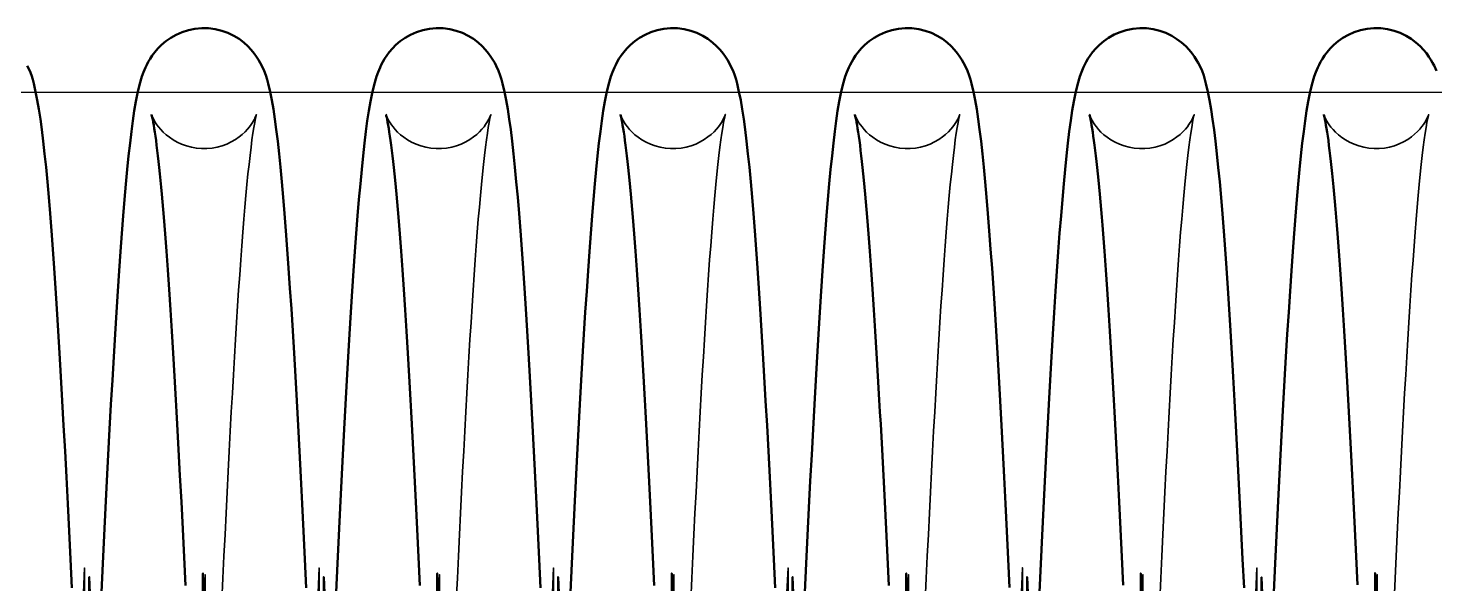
# Model space of a CAD drawing. Header units: millimetres. Extents: x 1448 to 104164, y -19509 to -89.
# Drawn here: x 52489.9 to 52585.5, y -3796.6 to -3758.8 of the extents above; entities that cross this region are included whole.
import ezdxf

# ---------------------------------------------------------------- set-up
doc = ezdxf.new("R2010")
doc.units = ezdxf.units.MM
doc.header["$LTSCALE"] = 60
doc.header["$MEASUREMENT"] = 0
doc.layers.get('0').update_dxf_attribs({"linetype": 'CONTINUOUS'})
doc.layers.add('가려진 것(ISO)', color=7, linetype='CONTINUOUS', lineweight=35)
doc.layers.add('가시적인 것(ISO)', color=7, linetype='CONTINUOUS', lineweight=50)

# ---------------------------------------------------------------- blocks, each defined once
blk = doc.blocks.new('토션스프링 3')
at = {"layer": '가려진 것(ISO)', "flags": 128}
for points in [[(21462160.957, -50952857.63), (21462160.962, -50952857.647), (21462160.983, -50952857.704), (21462161.027, -50952857.807), (21462161.106, -50952857.966), (21462161.163, -50952858.07), (21462161.236, -50952858.191), (21462161.328, -50952858.328), (21462161.442, -50952858.48), (21462161.582, -50952858.646), (21462161.749, -50952858.822), (21462161.944, -50952859.003), (21462162.17, -50952859.182), (21462162.424, -50952859.355), (21462162.704, -50952859.514), (21462163.006, -50952859.654), (21462163.328, -50952859.77), (21462163.666, -50952859.86), (21462164.014, -50952859.921), (21462164.368, -50952859.952), (21462164.725, -50952859.949), (21462165.079, -50952859.915), (21462165.427, -50952859.851), (21462165.763, -50952859.758), (21462166.082, -50952859.638), (21462166.382, -50952859.495), (21462166.659, -50952859.334), (21462166.91, -50952859.161), (21462167.131, -50952858.981), (21462167.324, -50952858.801), (21462167.488, -50952858.625), (21462167.625, -50952858.459), (21462167.736, -50952858.309), (21462167.825, -50952858.174), (21462167.896, -50952858.056), (21462167.952, -50952857.954), (21462167.995, -50952857.869), (21462168.052, -50952857.742), (21462168.081, -50952857.667), (21462168.093, -50952857.633), (21462168.093, -50952857.635), (21462168.084, -50952857.667), (21462168.069, -50952857.726), (21462168.049, -50952857.808), (21462168.027, -50952857.911), (21462167.975, -50952858.173), (21462167.917, -50952858.505), (21462167.854, -50952858.9), (21462167.79, -50952859.352), (21462167.724, -50952859.857), (21462167.656, -50952860.413), (21462167.588, -50952861.021), (21462167.519, -50952861.677), (21462167.449, -50952862.381), (21462167.379, -50952863.131), (21462167.309, -50952863.924), (21462167.238, -50952864.759), (21462167.168, -50952865.637), (21462167.097, -50952866.559), (21462167.026, -50952867.522), (21462166.955, -50952868.527), (21462166.884, -50952869.57), (21462166.813, -50952870.652), (21462166.741, -50952871.77), (21462166.67, -50952872.923), (21462166.599, -50952874.109), (21462166.528, -50952875.328), (21462166.456, -50952876.578), (21462166.385, -50952877.861), (21462166.314, -50952879.178), (21462166.242, -50952880.526), (21462166.171, -50952881.903), (21462166.099, -50952883.309), (21462166.027, -50952884.741), (21462165.956, -50952886.197), (21462165.884, -50952887.677), (21462165.813, -50952889.177), (21462165.741, -50952890.697)], [(21462164.669, -50952925.233), (21462164.597, -50952888.925), (21462164.525, -50952890.618)], [(21462176.903, -50952857.63), (21462176.909, -50952857.647), (21462176.93, -50952857.704), (21462176.974, -50952857.807), (21462177.052, -50952857.966), (21462177.11, -50952858.07), (21462177.183, -50952858.191), (21462177.275, -50952858.328), (21462177.389, -50952858.48), (21462177.529, -50952858.646), (21462177.695, -50952858.822), (21462177.891, -50952859.003), (21462178.117, -50952859.182), (21462178.371, -50952859.355), (21462178.651, -50952859.514), (21462178.953, -50952859.654), (21462179.275, -50952859.77), (21462179.612, -50952859.86), (21462179.961, -50952859.921), (21462180.315, -50952859.952), (21462180.671, -50952859.949), (21462181.026, -50952859.915), (21462181.374, -50952859.851), (21462181.709, -50952859.758), (21462182.029, -50952859.638), (21462182.329, -50952859.495), (21462182.606, -50952859.334), (21462182.857, -50952859.161), (21462183.078, -50952858.981), (21462183.271, -50952858.801), (21462183.435, -50952858.625), (21462183.572, -50952858.459), (21462183.682, -50952858.309), (21462183.772, -50952858.174), (21462183.843, -50952858.056), (21462183.898, -50952857.954), (21462183.941, -50952857.869), (21462183.999, -50952857.742), (21462184.028, -50952857.667), (21462184.04, -50952857.633), (21462184.04, -50952857.635), (21462184.031, -50952857.667), (21462184.015, -50952857.726), (21462183.996, -50952857.808), (21462183.974, -50952857.911), (21462183.922, -50952858.173), (21462183.864, -50952858.505), (21462183.801, -50952858.9), (21462183.736, -50952859.352), (21462183.67, -50952859.857), (21462183.603, -50952860.413), (21462183.535, -50952861.021), (21462183.466, -50952861.678), (21462183.396, -50952862.381), (21462183.326, -50952863.131), (21462183.256, -50952863.924), (21462183.185, -50952864.759), (21462183.115, -50952865.637), (21462183.044, -50952866.559), (21462182.973, -50952867.522), (21462182.902, -50952868.527), (21462182.831, -50952869.57), (21462182.76, -50952870.652), (21462182.688, -50952871.77), (21462182.617, -50952872.923), (21462182.546, -50952874.109), (21462182.474, -50952875.328), (21462182.403, -50952876.578), (21462182.332, -50952877.861), (21462182.261, -50952879.178), (21462182.189, -50952880.526), (21462182.118, -50952881.903), (21462182.046, -50952883.309), (21462181.974, -50952884.741), (21462181.903, -50952886.197), (21462181.831, -50952887.677), (21462181.759, -50952889.177), (21462181.688, -50952890.697)], [(21462180.615, -50952925.233), (21462180.544, -50952888.925), (21462180.472, -50952890.618)], [(21462192.85, -50952857.63), (21462192.856, -50952857.647), (21462192.877, -50952857.704), (21462192.92, -50952857.807), (21462192.999, -50952857.966), (21462193.057, -50952858.07), (21462193.13, -50952858.191), (21462193.222, -50952858.328), (21462193.336, -50952858.48), (21462193.475, -50952858.646), (21462193.642, -50952858.822), (21462193.838, -50952859.003), (21462194.064, -50952859.182), (21462194.318, -50952859.355), (21462194.598, -50952859.514), (21462194.9, -50952859.654), (21462195.222, -50952859.77), (21462195.559, -50952859.86), (21462195.908, -50952859.922), (21462196.262, -50952859.952), (21462196.618, -50952859.949), (21462196.973, -50952859.915), (21462197.321, -50952859.851), (21462197.656, -50952859.758), (21462197.976, -50952859.638), (21462198.276, -50952859.495), (21462198.553, -50952859.334), (21462198.804, -50952859.161), (21462199.025, -50952858.981), (21462199.217, -50952858.801), (21462199.382, -50952858.625), (21462199.518, -50952858.459), (21462199.629, -50952858.309), (21462199.719, -50952858.174), (21462199.79, -50952858.056), (21462199.845, -50952857.954), (21462199.888, -50952857.869), (21462199.946, -50952857.742), (21462199.975, -50952857.667), (21462199.987, -50952857.633), (21462199.986, -50952857.635), (21462199.977, -50952857.667), (21462199.962, -50952857.726), (21462199.943, -50952857.808), (21462199.921, -50952857.911), (21462199.869, -50952858.173), (21462199.811, -50952858.505), (21462199.748, -50952858.901), (21462199.683, -50952859.352), (21462199.617, -50952859.857), (21462199.55, -50952860.413), (21462199.482, -50952861.021), (21462199.413, -50952861.678), (21462199.343, -50952862.381), (21462199.273, -50952863.131), (21462199.203, -50952863.924), (21462199.132, -50952864.759), (21462199.062, -50952865.637), (21462198.991, -50952866.559), (21462198.92, -50952867.522), (21462198.849, -50952868.527), (21462198.778, -50952869.571), (21462198.706, -50952870.652), (21462198.635, -50952871.77), (21462198.564, -50952872.923), (21462198.492, -50952874.109), (21462198.421, -50952875.328), (21462198.35, -50952876.578), (21462198.279, -50952877.861), (21462198.207, -50952879.178), (21462198.136, -50952880.526), (21462198.064, -50952881.903), (21462197.993, -50952883.309), (21462197.921, -50952884.741), (21462197.849, -50952886.197), (21462197.778, -50952887.677), (21462197.706, -50952889.177), (21462197.635, -50952890.697)], [(21462196.562, -50952925.233), (21462196.491, -50952888.925), (21462196.419, -50952890.618)], [(21462208.797, -50952857.63), (21462208.803, -50952857.647), (21462208.824, -50952857.704), (21462208.867, -50952857.807), (21462208.946, -50952857.966), (21462209.003, -50952858.07), (21462209.077, -50952858.191), (21462209.169, -50952858.328), (21462209.283, -50952858.48), (21462209.422, -50952858.647), (21462209.589, -50952858.823), (21462209.785, -50952859.003), (21462210.011, -50952859.182), (21462210.265, -50952859.355), (21462210.545, -50952859.514), (21462210.847, -50952859.654), (21462211.169, -50952859.77), (21462211.506, -50952859.86), (21462211.855, -50952859.922), (21462212.209, -50952859.952), (21462212.565, -50952859.949), (21462212.92, -50952859.915), (21462213.268, -50952859.851), (21462213.603, -50952859.758), (21462213.923, -50952859.638), (21462214.223, -50952859.494), (21462214.5, -50952859.334), (21462214.751, -50952859.161), (21462214.972, -50952858.981), (21462215.164, -50952858.8), (21462215.329, -50952858.625), (21462215.465, -50952858.459), (21462215.576, -50952858.309), (21462215.666, -50952858.174), (21462215.737, -50952858.056), (21462215.792, -50952857.954), (21462215.835, -50952857.869), (21462215.893, -50952857.742), (21462215.922, -50952857.667), (21462215.934, -50952857.633), (21462215.933, -50952857.635), (21462215.924, -50952857.667), (21462215.909, -50952857.726), (21462215.89, -50952857.808), (21462215.867, -50952857.911), (21462215.816, -50952858.173), (21462215.758, -50952858.505), (21462215.695, -50952858.901), (21462215.63, -50952859.352), (21462215.564, -50952859.857), (21462215.497, -50952860.414), (21462215.429, -50952861.021), (21462215.36, -50952861.678), (21462215.29, -50952862.381), (21462215.22, -50952863.131), (21462215.149, -50952863.924), (21462215.079, -50952864.759), (21462215.009, -50952865.637), (21462214.938, -50952866.559), (21462214.867, -50952867.523), (21462214.796, -50952868.527), (21462214.725, -50952869.571), (21462214.653, -50952870.652), (21462214.582, -50952871.77), (21462214.511, -50952872.923), (21462214.439, -50952874.109), (21462214.368, -50952875.328), (21462214.297, -50952876.578), (21462214.226, -50952877.861), (21462214.154, -50952879.178), (21462214.083, -50952880.526), (21462214.011, -50952881.903), (21462213.94, -50952883.309), (21462213.868, -50952884.741), (21462213.796, -50952886.198), (21462213.725, -50952887.677), (21462213.653, -50952889.177), (21462213.582, -50952890.697)], [(21462212.509, -50952925.233), (21462212.438, -50952888.925), (21462212.366, -50952890.618)], [(21462224.744, -50952857.63), (21462224.75, -50952857.647), (21462224.77, -50952857.704), (21462224.814, -50952857.807), (21462224.893, -50952857.966), (21462224.95, -50952858.07), (21462225.024, -50952858.191), (21462225.116, -50952858.328), (21462225.23, -50952858.481), (21462225.369, -50952858.647), (21462225.536, -50952858.823), (21462225.732, -50952859.003), (21462225.958, -50952859.182), (21462226.212, -50952859.355), (21462226.492, -50952859.514), (21462226.794, -50952859.654), (21462227.116, -50952859.77), (21462227.454, -50952859.86), (21462227.802, -50952859.922), (21462228.156, -50952859.952), (21462228.513, -50952859.949), (21462228.867, -50952859.915), (21462229.215, -50952859.851), (21462229.55, -50952859.758), (21462229.87, -50952859.638), (21462230.17, -50952859.494), (21462230.447, -50952859.333), (21462230.698, -50952859.16), (21462230.919, -50952858.981), (21462231.111, -50952858.8), (21462231.276, -50952858.624), (21462231.412, -50952858.459), (21462231.523, -50952858.309), (21462231.613, -50952858.174), (21462231.684, -50952858.056), (21462231.739, -50952857.954), (21462231.782, -50952857.869), (21462231.839, -50952857.742), (21462231.869, -50952857.667), (21462231.88, -50952857.633), (21462231.88, -50952857.635), (21462231.871, -50952857.667), (21462231.856, -50952857.726), (21462231.836, -50952857.808), (21462231.814, -50952857.911), (21462231.763, -50952858.173), (21462231.705, -50952858.505), (21462231.642, -50952858.901), (21462231.577, -50952859.352), (21462231.511, -50952859.857), (21462231.444, -50952860.414), (21462231.375, -50952861.021), (21462231.306, -50952861.678), (21462231.237, -50952862.381), (21462231.167, -50952863.131), (21462231.096, -50952863.924), (21462231.026, -50952864.759), (21462230.955, -50952865.637), (21462230.885, -50952866.559), (21462230.814, -50952867.523), (21462230.743, -50952868.527), (21462230.671, -50952869.571), (21462230.6, -50952870.652), (21462230.529, -50952871.77), (21462230.457, -50952872.923), (21462230.386, -50952874.109), (21462230.315, -50952875.328), (21462230.244, -50952876.578), (21462230.173, -50952877.861), (21462230.101, -50952879.178), (21462230.03, -50952880.526), (21462229.958, -50952881.904), (21462229.886, -50952883.309), (21462229.815, -50952884.741), (21462229.743, -50952886.198), (21462229.672, -50952887.677), (21462229.6, -50952889.177), (21462229.529, -50952890.697)], [(21462228.456, -50952925.233), (21462228.384, -50952888.925), (21462228.313, -50952890.618)], [(21462240.691, -50952857.63), (21462240.696, -50952857.647), (21462240.718, -50952857.704), (21462240.76, -50952857.809), (21462240.838, -50952857.972), (21462240.897, -50952858.076), (21462240.972, -50952858.196), (21462241.065, -50952858.332), (21462241.18, -50952858.484), (21462241.32, -50952858.651), (21462241.488, -50952858.828), (21462241.684, -50952859.008), (21462241.911, -50952859.187), (21462242.166, -50952859.359), (21462242.447, -50952859.518), (21462242.749, -50952859.658), (21462243.071, -50952859.773), (21462243.41, -50952859.862), (21462243.758, -50952859.923), (21462244.112, -50952859.952), (21462244.469, -50952859.949), (21462244.823, -50952859.914), (21462245.171, -50952859.849), (21462245.506, -50952859.755), (21462245.824, -50952859.634), (21462246.124, -50952859.49), (21462246.401, -50952859.329), (21462246.651, -50952859.156), (21462246.871, -50952858.976), (21462247.063, -50952858.796), (21462247.226, -50952858.62), (21462247.362, -50952858.455), (21462247.472, -50952858.305), (21462247.561, -50952858.171), (21462247.632, -50952858.053), (21462247.687, -50952857.952), (21462247.73, -50952857.867), (21462247.787, -50952857.741), (21462247.816, -50952857.666), (21462247.827, -50952857.633), (21462247.827, -50952857.635), (21462247.818, -50952857.668), (21462247.803, -50952857.727), (21462247.783, -50952857.809), (21462247.761, -50952857.912), (21462247.709, -50952858.175), (21462247.651, -50952858.507), (21462247.588, -50952858.903), (21462247.523, -50952859.355), (21462247.457, -50952859.859), (21462247.39, -50952860.416), (21462247.322, -50952861.024), (21462247.253, -50952861.681), (21462247.183, -50952862.385), (21462247.113, -50952863.134), (21462247.043, -50952863.927), (21462246.972, -50952864.763), (21462246.902, -50952865.641), (21462246.831, -50952866.563), (21462246.76, -50952867.527), (21462246.689, -50952868.531), (21462246.618, -50952869.575), (21462246.547, -50952870.656), (21462246.475, -50952871.774), (21462246.404, -50952872.927), (21462246.333, -50952874.113), (21462246.262, -50952875.332), (21462246.19, -50952876.581), (21462246.119, -50952877.865), (21462246.048, -50952879.182), (21462245.976, -50952880.53), (21462245.905, -50952881.907), (21462245.833, -50952883.313), (21462245.761, -50952884.745), (21462245.69, -50952886.201), (21462245.618, -50952887.68), (21462245.547, -50952889.18), (21462245.475, -50952890.699)], [(21462244.403, -50952925.233), (21462244.331, -50952888.925), (21462244.26, -50952890.619)], [(21462156.338, -50952890.154), (21462156.409, -50952888.469), (21462156.48, -50952924.781)], [(21462172.285, -50952890.154), (21462172.356, -50952888.469), (21462172.427, -50952924.781)], [(21462188.231, -50952890.153), (21462188.303, -50952888.469), (21462188.374, -50952924.781)], [(21462204.178, -50952890.152), (21462204.25, -50952888.468), (21462204.321, -50952924.78)], [(21462220.125, -50952890.15), (21462220.197, -50952888.461), (21462220.268, -50952924.774)], [(21462236.072, -50952890.156), (21462236.143, -50952888.47), (21462236.215, -50952924.781)]]:
    blk.add_lwpolyline(points, dxfattribs=at)
at = {"layer": '가시적인 것(ISO)', "flags": 128}
for points in [[(21462152.509, -50952854.31), (21462152.671, -50952854.656), (21462152.788, -50952854.967), (21462152.874, -50952855.255), (21462152.942, -50952855.529), (21462153.071, -50952856.08), (21462153.19, -50952856.659), (21462153.297, -50952857.275), (21462153.398, -50952857.939), (21462153.494, -50952858.66), (21462153.591, -50952859.448), (21462153.686, -50952860.302), (21462153.781, -50952861.223), (21462153.875, -50952862.21), (21462153.968, -50952863.26), (21462154.061, -50952864.374), (21462154.154, -50952865.549), (21462154.246, -50952866.786), (21462154.338, -50952868.082), (21462154.429, -50952869.438), (21462154.521, -50952870.856), (21462154.613, -50952872.334), (21462154.705, -50952873.87), (21462154.797, -50952875.459), (21462154.889, -50952877.099), (21462154.981, -50952878.787), (21462155.073, -50952880.52), (21462155.164, -50952882.295), (21462155.255, -50952884.111), (21462155.347, -50952885.971), (21462155.438, -50952887.873), (21462155.53, -50952889.813)], [(21462156.63, -50952924.93), (21462156.721, -50952889.096), (21462156.813, -50952891.255)], [(21462157.56, -50952890.11), (21462157.652, -50952888.163), (21462157.743, -50952886.253), (21462157.835, -50952884.382), (21462157.927, -50952882.555), (21462158.018, -50952880.775), (21462158.109, -50952879.039), (21462158.201, -50952877.347), (21462158.293, -50952875.701), (21462158.385, -50952874.105), (21462158.477, -50952872.56), (21462158.569, -50952871.071), (21462158.661, -50952869.639), (21462158.754, -50952868.267), (21462158.846, -50952866.959), (21462158.938, -50952865.715), (21462159.03, -50952864.534), (21462159.122, -50952863.414), (21462159.215, -50952862.358), (21462159.309, -50952861.366), (21462159.403, -50952860.439), (21462159.497, -50952859.58), (21462159.591, -50952858.789), (21462159.687, -50952858.06), (21462159.787, -50952857.385), (21462159.894, -50952856.758), (21462160.013, -50952856.17), (21462160.144, -50952855.615), (21462160.307, -50952855.056), (21462160.416, -50952854.754), (21462160.553, -50952854.425), (21462160.638, -50952854.245), (21462160.739, -50952854.053), (21462160.86, -50952853.847), (21462161.005, -50952853.625), (21462161.18, -50952853.389), (21462161.39, -50952853.144), (21462161.639, -50952852.894), (21462161.93, -50952852.647), (21462162.262, -50952852.414), (21462162.631, -50952852.205), (21462163.034, -50952852.028), (21462163.465, -50952851.891), (21462163.914, -50952851.799), (21462164.374, -50952851.758), (21462164.838, -50952851.767), (21462165.296, -50952851.826), (21462165.738, -50952851.933), (21462166.159, -50952852.086), (21462166.553, -50952852.275), (21462166.91, -50952852.494), (21462167.227, -50952852.732), (21462167.503, -50952852.981), (21462167.738, -50952853.229), (21462167.935, -50952853.472), (21462168.099, -50952853.703), (21462168.236, -50952853.919), (21462168.353, -50952854.121), (21462168.455, -50952854.31), (21462168.617, -50952854.656), (21462168.734, -50952854.967), (21462168.821, -50952855.255), (21462168.889, -50952855.529), (21462169.018, -50952856.08), (21462169.137, -50952856.659), (21462169.244, -50952857.275), (21462169.344, -50952857.939), (21462169.441, -50952858.66), (21462169.538, -50952859.448), (21462169.633, -50952860.302), (21462169.728, -50952861.223), (21462169.822, -50952862.209), (21462169.915, -50952863.26), (21462170.008, -50952864.373), (21462170.101, -50952865.549), (21462170.193, -50952866.786), (21462170.284, -50952868.082), (21462170.376, -50952869.438), (21462170.468, -50952870.856), (21462170.56, -50952872.334), (21462170.652, -50952873.869), (21462170.744, -50952875.459), (21462170.836, -50952877.099), (21462170.928, -50952878.787), (21462171.019, -50952880.52), (21462171.111, -50952882.295), (21462171.202, -50952884.111), (21462171.294, -50952885.971), (21462171.385, -50952887.873), (21462171.477, -50952889.813)], [(21462172.577, -50952924.93), (21462172.668, -50952889.095), (21462172.76, -50952891.255)], [(21462173.507, -50952890.11), (21462173.598, -50952888.163), (21462173.69, -50952886.253), (21462173.782, -50952884.382), (21462173.873, -50952882.555), (21462173.965, -50952880.775), (21462174.056, -50952879.039), (21462174.148, -50952877.347), (21462174.24, -50952875.701), (21462174.332, -50952874.105), (21462174.424, -50952872.56), (21462174.516, -50952871.071), (21462174.608, -50952869.639), (21462174.7, -50952868.267), (21462174.792, -50952866.959), (21462174.884, -50952865.715), (21462174.977, -50952864.533), (21462175.069, -50952863.414), (21462175.162, -50952862.357), (21462175.256, -50952861.366), (21462175.35, -50952860.439), (21462175.444, -50952859.58), (21462175.538, -50952858.789), (21462175.634, -50952858.06), (21462175.734, -50952857.385), (21462175.841, -50952856.758), (21462175.959, -50952856.17), (21462176.091, -50952855.614), (21462176.254, -50952855.055), (21462176.363, -50952854.754), (21462176.5, -50952854.425), (21462176.585, -50952854.245), (21462176.686, -50952854.053), (21462176.807, -50952853.846), (21462176.952, -50952853.625), (21462177.127, -50952853.389), (21462177.337, -50952853.144), (21462177.586, -50952852.894), (21462177.877, -50952852.647), (21462178.209, -50952852.414), (21462178.578, -50952852.204), (21462178.982, -50952852.028), (21462179.413, -50952851.891), (21462179.862, -50952851.799), (21462180.321, -50952851.758), (21462180.785, -50952851.767), (21462181.243, -50952851.826), (21462181.685, -50952851.933), (21462182.107, -50952852.086), (21462182.5, -50952852.276), (21462182.858, -50952852.494), (21462183.174, -50952852.732), (21462183.45, -50952852.981), (21462183.685, -50952853.23), (21462183.882, -50952853.472), (21462184.046, -50952853.703), (21462184.182, -50952853.92), (21462184.3, -50952854.121), (21462184.401, -50952854.311), (21462184.563, -50952854.656), (21462184.681, -50952854.968), (21462184.767, -50952855.255), (21462184.836, -50952855.53), (21462184.965, -50952856.08), (21462185.084, -50952856.658), (21462185.191, -50952857.275), (21462185.291, -50952857.939), (21462185.388, -50952858.66), (21462185.485, -50952859.447), (21462185.58, -50952860.302), (21462185.675, -50952861.223), (21462185.769, -50952862.209), (21462185.862, -50952863.26), (21462185.955, -50952864.373), (21462186.047, -50952865.549), (21462186.139, -50952866.786), (21462186.231, -50952868.082), (21462186.323, -50952869.438), (21462186.415, -50952870.856), (21462186.507, -50952872.334), (21462186.599, -50952873.869), (21462186.691, -50952875.458), (21462186.783, -50952877.098), (21462186.875, -50952878.787), (21462186.966, -50952880.52), (21462187.058, -50952882.295), (21462187.149, -50952884.111), (21462187.24, -50952885.971), (21462187.332, -50952887.873), (21462187.424, -50952889.813)], [(21462188.523, -50952924.93), (21462188.615, -50952889.095), (21462188.706, -50952891.255)], [(21462189.453, -50952890.111), (21462189.545, -50952888.164), (21462189.637, -50952886.253), (21462189.729, -50952884.382), (21462189.82, -50952882.555), (21462189.912, -50952880.774), (21462190.003, -50952879.039), (21462190.095, -50952877.347), (21462190.187, -50952875.701), (21462190.279, -50952874.105), (21462190.371, -50952872.561), (21462190.463, -50952871.071), (21462190.555, -50952869.639), (21462190.647, -50952868.267), (21462190.739, -50952866.958), (21462190.831, -50952865.715), (21462190.924, -50952864.533), (21462191.016, -50952863.413), (21462191.109, -50952862.357), (21462191.203, -50952861.365), (21462191.297, -50952860.439), (21462191.391, -50952859.579), (21462191.485, -50952858.788), (21462191.581, -50952858.059), (21462191.68, -50952857.385), (21462191.788, -50952856.758), (21462191.906, -50952856.17), (21462192.038, -50952855.614), (21462192.201, -50952855.055), (21462192.31, -50952854.754), (21462192.447, -50952854.424), (21462192.532, -50952854.245), (21462192.633, -50952854.052), (21462192.754, -50952853.846), (21462192.899, -50952853.624), (21462193.074, -50952853.389), (21462193.284, -50952853.143), (21462193.533, -50952852.894), (21462193.825, -50952852.647), (21462194.157, -50952852.413), (21462194.526, -50952852.204), (21462194.929, -50952852.028), (21462195.36, -50952851.891), (21462195.809, -50952851.799), (21462196.268, -50952851.758), (21462196.732, -50952851.767), (21462197.19, -50952851.826), (21462197.633, -50952851.934), (21462198.054, -50952852.086), (21462198.447, -50952852.276), (21462198.805, -50952852.494), (21462199.122, -50952852.733), (21462199.397, -50952852.981), (21462199.632, -50952853.23), (21462199.829, -50952853.472), (21462199.993, -50952853.704), (21462200.129, -50952853.92), (21462200.246, -50952854.122), (21462200.347, -50952854.311), (21462200.508, -50952854.657), (21462200.627, -50952854.968), (21462200.714, -50952855.256), (21462200.783, -50952855.53), (21462200.912, -50952856.08), (21462201.03, -50952856.658), (21462201.138, -50952857.275), (21462201.238, -50952857.939), (21462201.335, -50952858.66), (21462201.431, -50952859.447), (21462201.527, -50952860.302), (21462201.622, -50952861.223), (21462201.716, -50952862.209), (21462201.809, -50952863.26), (21462201.902, -50952864.373), (21462201.994, -50952865.549), (21462202.086, -50952866.786), (21462202.178, -50952868.082), (21462202.27, -50952869.438), (21462202.362, -50952870.856), (21462202.454, -50952872.334), (21462202.546, -50952873.869), (21462202.638, -50952875.458), (21462202.729, -50952877.098), (21462202.821, -50952878.786), (21462202.913, -50952880.52), (21462203.005, -50952882.295), (21462203.096, -50952884.111), (21462203.187, -50952885.97), (21462203.279, -50952887.872), (21462203.371, -50952889.813)], [(21462204.47, -50952924.93), (21462204.562, -50952889.095), (21462204.653, -50952891.255)], [(21462205.4, -50952890.111), (21462205.492, -50952888.164), (21462205.584, -50952886.253), (21462205.676, -50952884.382), (21462205.767, -50952882.554), (21462205.859, -50952880.774), (21462205.95, -50952879.038), (21462206.042, -50952877.347), (21462206.134, -50952875.701), (21462206.226, -50952874.105), (21462206.318, -50952872.561), (21462206.41, -50952871.071), (21462206.502, -50952869.639), (21462206.594, -50952868.267), (21462206.686, -50952866.958), (21462206.778, -50952865.714), (21462206.87, -50952864.532), (21462206.963, -50952863.413), (21462207.056, -50952862.357), (21462207.149, -50952861.365), (21462207.244, -50952860.438), (21462207.338, -50952859.578), (21462207.432, -50952858.786), (21462207.528, -50952858.058), (21462207.627, -50952857.384), (21462207.735, -50952856.758), (21462207.853, -50952856.171), (21462207.985, -50952855.614), (21462208.148, -50952855.055), (21462208.257, -50952854.753), (21462208.394, -50952854.424), (21462208.479, -50952854.244), (21462208.58, -50952854.052), (21462208.701, -50952853.846), (21462208.846, -50952853.624), (21462209.021, -50952853.388), (21462209.231, -50952853.143), (21462209.48, -50952852.893), (21462209.772, -50952852.646), (21462210.104, -50952852.413), (21462210.473, -50952852.204), (21462210.877, -50952852.028), (21462211.308, -50952851.891), (21462211.757, -50952851.799), (21462212.216, -50952851.758), (21462212.68, -50952851.767), (21462213.138, -50952851.827), (21462213.581, -50952851.934), (21462214.002, -50952852.086), (21462214.395, -50952852.276), (21462214.753, -50952852.495), (21462215.069, -50952852.733), (21462215.345, -50952852.982), (21462215.579, -50952853.231), (21462215.776, -50952853.473), (21462215.94, -50952853.704), (21462216.076, -50952853.921), (21462216.191, -50952854.122), (21462216.291, -50952854.311), (21462216.453, -50952854.657), (21462216.572, -50952854.969), (21462216.661, -50952855.256), (21462216.731, -50952855.531), (21462216.858, -50952856.079), (21462216.977, -50952856.658), (21462217.085, -50952857.275), (21462217.185, -50952857.939), (21462217.282, -50952858.661), (21462217.378, -50952859.447), (21462217.474, -50952860.301), (21462217.568, -50952861.222), (21462217.662, -50952862.209), (21462217.756, -50952863.259), (21462217.849, -50952864.373), (21462217.941, -50952865.549), (21462218.033, -50952866.785), (21462218.125, -50952868.082), (21462218.217, -50952869.438), (21462218.308, -50952870.856), (21462218.4, -50952872.334), (21462218.492, -50952873.869), (21462218.584, -50952875.458), (21462218.676, -50952877.098), (21462218.768, -50952878.786), (21462218.86, -50952880.52), (21462218.951, -50952882.295), (21462219.043, -50952884.111), (21462219.134, -50952885.97), (21462219.226, -50952887.872), (21462219.318, -50952889.812)], [(21462220.417, -50952924.929), (21462220.509, -50952889.095), (21462220.6, -50952891.255)], [(21462221.346, -50952890.124), (21462221.438, -50952888.181), (21462221.53, -50952886.27), (21462221.622, -50952884.397), (21462221.714, -50952882.564), (21462221.805, -50952880.776), (21462221.897, -50952879.035), (21462221.988, -50952877.345), (21462222.08, -50952875.707), (21462222.172, -50952874.116), (21462222.263, -50952872.576), (21462222.356, -50952871.088), (21462222.448, -50952869.656), (21462222.54, -50952868.281), (21462222.633, -50952866.965), (21462222.725, -50952865.712), (21462222.818, -50952864.524), (21462222.911, -50952863.402), (21462223.004, -50952862.349), (21462223.097, -50952861.361), (21462223.19, -50952860.436), (21462223.285, -50952859.575), (21462223.382, -50952858.777), (21462223.48, -50952858.041), (21462223.581, -50952857.367), (21462223.683, -50952856.751), (21462223.796, -50952856.173), (21462223.931, -50952855.614), (21462224.097, -50952855.051), (21462224.204, -50952854.751), (21462224.342, -50952854.421), (21462224.428, -50952854.241), (21462224.529, -50952854.048), (21462224.65, -50952853.841), (21462224.796, -50952853.62), (21462224.971, -50952853.385), (21462225.183, -50952853.138), (21462225.433, -50952852.888), (21462225.723, -50952852.642), (21462226.057, -50952852.41), (21462226.428, -50952852.201), (21462226.831, -50952852.024), (21462227.261, -50952851.889), (21462227.711, -50952851.799), (21462228.172, -50952851.757), (21462228.634, -50952851.767), (21462229.092, -50952851.828), (21462229.535, -50952851.937), (21462229.956, -50952852.088), (21462230.346, -50952852.279), (21462230.703, -50952852.5), (21462231.022, -50952852.74), (21462231.299, -50952852.989), (21462231.532, -50952853.237), (21462231.728, -50952853.48), (21462231.891, -50952853.71), (21462232.029, -50952853.925), (21462232.148, -50952854.127), (21462232.25, -50952854.315), (21462232.41, -50952854.66), (21462232.525, -50952854.971), (21462232.609, -50952855.259), (21462232.676, -50952855.534), (21462232.807, -50952856.086), (21462232.926, -50952856.665), (21462233.033, -50952857.281), (21462233.133, -50952857.945), (21462233.229, -50952858.667), (21462233.326, -50952859.455), (21462233.421, -50952860.31), (21462233.516, -50952861.232), (21462233.61, -50952862.218), (21462233.704, -50952863.269), (21462233.796, -50952864.383), (21462233.889, -50952865.559), (21462233.981, -50952866.795), (21462234.072, -50952868.092), (21462234.164, -50952869.448), (21462234.256, -50952870.867), (21462234.348, -50952872.346), (21462234.44, -50952873.881), (21462234.532, -50952875.47), (21462234.624, -50952877.11), (21462234.716, -50952878.798), (21462234.807, -50952880.531), (21462234.899, -50952882.307), (21462234.99, -50952884.122), (21462235.082, -50952885.983), (21462235.173, -50952887.885), (21462235.265, -50952889.826)], [(21462236.364, -50952924.94), (21462236.456, -50952889.105), (21462236.547, -50952891.264)], [(21462237.294, -50952890.11), (21462237.386, -50952888.163), (21462237.478, -50952886.253), (21462237.569, -50952884.382), (21462237.661, -50952882.556), (21462237.752, -50952880.777), (21462237.844, -50952879.04), (21462237.935, -50952877.347), (21462238.027, -50952875.701), (21462238.119, -50952874.105), (21462238.211, -50952872.56), (21462238.303, -50952871.071), (21462238.396, -50952869.639), (21462238.488, -50952868.268), (21462238.58, -50952866.96), (21462238.672, -50952865.717), (21462238.764, -50952864.535), (21462238.857, -50952863.415), (21462238.95, -50952862.358), (21462239.043, -50952861.367), (21462239.137, -50952860.441), (21462239.231, -50952859.582), (21462239.325, -50952858.792), (21462239.42, -50952858.062), (21462239.521, -50952857.386), (21462239.629, -50952856.758), (21462239.747, -50952856.17), (21462239.878, -50952855.615), (21462240.041, -50952855.056), (21462240.15, -50952854.754), (21462240.287, -50952854.425), (21462240.372, -50952854.246), (21462240.473, -50952854.053), (21462240.593, -50952853.847), (21462240.738, -50952853.626), (21462240.914, -50952853.39), (21462241.123, -50952853.145), (21462241.372, -50952852.895), (21462241.664, -50952852.648), (21462241.995, -50952852.415), (21462242.364, -50952852.205), (21462242.767, -50952852.029), (21462243.198, -50952851.892), (21462243.647, -50952851.8), (21462244.106, -50952851.758), (21462244.57, -50952851.767), (21462245.028, -50952851.826), (21462245.471, -50952851.933), (21462245.892, -50952852.085), (21462246.286, -50952852.275), (21462246.643, -50952852.493), (21462246.96, -50952852.731), (21462247.236, -50952852.98), (21462247.471, -50952853.229), (21462247.669, -50952853.471), (21462247.833, -50952853.702), (21462247.971, -50952853.918), (21462248.09, -50952854.12), (21462248.192, -50952854.309), (21462248.354, -50952854.655)], [(21462164.542, -50952891.004), (21462164.45, -50952888.84), (21462164.359, -50952924.678)], [(21462163.261, -50952889.655), (21462163.169, -50952887.729), (21462163.077, -50952885.837), (21462162.986, -50952883.984), (21462162.894, -50952882.174), (21462162.802, -50952880.41), (21462162.711, -50952878.697), (21462162.665, -50952877.859), (21462162.62, -50952877.036), (21462162.529, -50952875.427), (21462162.437, -50952873.868), (21462162.346, -50952872.362), (21462162.255, -50952870.913), (21462162.163, -50952869.523), (21462162.072, -50952868.196), (21462162.027, -50952867.556), (21462161.981, -50952866.934), (21462161.936, -50952866.328), (21462161.891, -50952865.74), (21462161.846, -50952865.17), (21462161.801, -50952864.618), (21462161.71, -50952863.563), (21462161.664, -50952863.06), (21462161.618, -50952862.575), (21462161.572, -50952862.109), (21462161.527, -50952861.661), (21462161.481, -50952861.232), (21462161.437, -50952860.823), (21462161.392, -50952860.435), (21462161.349, -50952860.069), (21462161.306, -50952859.724), (21462161.264, -50952859.402), (21462161.223, -50952859.103), (21462161.183, -50952858.828), (21462161.145, -50952858.577), (21462161.108, -50952858.351), (21462161.072, -50952858.152), (21462161.038, -50952857.978), (21462161.007, -50952857.834), (21462160.981, -50952857.724), (21462160.963, -50952857.654), (21462160.957, -50952857.63)], [(21462180.488, -50952891.003), (21462180.397, -50952888.839), (21462180.305, -50952924.678)], [(21462179.207, -50952889.655), (21462179.116, -50952887.728), (21462179.024, -50952885.836), (21462178.932, -50952883.984), (21462178.841, -50952882.174), (21462178.749, -50952880.41), (21462178.658, -50952878.696), (21462178.612, -50952877.859), (21462178.567, -50952877.036), (21462178.476, -50952875.426), (21462178.384, -50952873.867), (21462178.293, -50952872.362), (21462178.201, -50952870.912), (21462178.11, -50952869.523), (21462178.019, -50952868.195), (21462177.973, -50952867.556), (21462177.928, -50952866.933), (21462177.883, -50952866.328), (21462177.838, -50952865.74), (21462177.792, -50952865.17), (21462177.747, -50952864.618), (21462177.656, -50952863.563), (21462177.611, -50952863.06), (21462177.565, -50952862.575), (21462177.519, -50952862.108), (21462177.474, -50952861.66), (21462177.428, -50952861.232), (21462177.384, -50952860.823), (21462177.339, -50952860.435), (21462177.296, -50952860.069), (21462177.253, -50952859.724), (21462177.211, -50952859.402), (21462177.17, -50952859.103), (21462177.13, -50952858.828), (21462177.092, -50952858.577), (21462177.055, -50952858.352), (21462177.019, -50952858.152), (21462176.985, -50952857.978), (21462176.953, -50952857.834), (21462176.928, -50952857.724), (21462176.91, -50952857.654), (21462176.903, -50952857.63)], [(21462196.435, -50952891.003), (21462196.344, -50952888.839), (21462196.252, -50952924.678)], [(21462195.154, -50952889.655), (21462195.063, -50952887.728), (21462194.971, -50952885.836), (21462194.879, -50952883.983), (21462194.788, -50952882.173), (21462194.696, -50952880.41), (21462194.605, -50952878.696), (21462194.559, -50952877.859), (21462194.514, -50952877.036), (21462194.422, -50952875.426), (21462194.331, -50952873.867), (21462194.24, -50952872.361), (21462194.148, -50952870.912), (21462194.057, -50952869.522), (21462193.966, -50952868.195), (21462193.92, -50952867.556), (21462193.875, -50952866.933), (21462193.83, -50952866.328), (21462193.784, -50952865.74), (21462193.739, -50952865.17), (21462193.694, -50952864.618), (21462193.603, -50952863.562), (21462193.557, -50952863.06), (21462193.512, -50952862.575), (21462193.466, -50952862.108), (21462193.42, -50952861.66), (21462193.375, -50952861.232), (21462193.33, -50952860.823), (21462193.286, -50952860.435), (21462193.243, -50952860.069), (21462193.2, -50952859.724), (21462193.158, -50952859.402), (21462193.117, -50952859.103), (21462193.077, -50952858.828), (21462193.039, -50952858.578), (21462193.001, -50952858.352), (21462192.966, -50952858.152), (21462192.932, -50952857.978), (21462192.9, -50952857.834), (21462192.874, -50952857.724), (21462192.857, -50952857.654), (21462192.85, -50952857.63)], [(21462212.382, -50952891.002), (21462212.291, -50952888.839), (21462212.199, -50952924.678)], [(21462211.101, -50952889.654), (21462211.009, -50952887.727), (21462210.918, -50952885.835), (21462210.826, -50952883.982), (21462210.734, -50952882.173), (21462210.643, -50952880.409), (21462210.552, -50952878.696), (21462210.506, -50952877.859), (21462210.46, -50952877.036), (21462210.369, -50952875.426), (21462210.278, -50952873.866), (21462210.187, -50952872.361), (21462210.095, -50952870.911), (21462210.004, -50952869.521), (21462209.913, -50952868.194), (21462209.867, -50952867.555), (21462209.822, -50952866.933), (21462209.776, -50952866.327), (21462209.731, -50952865.739), (21462209.686, -50952865.17), (21462209.641, -50952864.617), (21462209.596, -50952864.082), (21462209.55, -50952863.562), (21462209.504, -50952863.059), (21462209.459, -50952862.574), (21462209.413, -50952862.108), (21462209.367, -50952861.66), (21462209.322, -50952861.232), (21462209.277, -50952860.823), (21462209.233, -50952860.436), (21462209.19, -50952860.069), (21462209.147, -50952859.725), (21462209.105, -50952859.403), (21462209.064, -50952859.104), (21462209.024, -50952858.829), (21462208.986, -50952858.578), (21462208.948, -50952858.352), (21462208.913, -50952858.152), (21462208.878, -50952857.978), (21462208.847, -50952857.833), (21462208.821, -50952857.724), (21462208.804, -50952857.654), (21462208.797, -50952857.63)], [(21462228.329, -50952891.001), (21462228.237, -50952888.838), (21462228.146, -50952924.678)], [(21462227.048, -50952889.653), (21462226.956, -50952887.726), (21462226.864, -50952885.834), (21462226.773, -50952883.981), (21462226.681, -50952882.171), (21462226.59, -50952880.408), (21462226.498, -50952878.695), (21462226.453, -50952877.859), (21462226.407, -50952877.036), (21462226.316, -50952875.425), (21462226.225, -50952873.866), (21462226.133, -50952872.36), (21462226.042, -50952870.91), (21462225.951, -50952869.52), (21462225.859, -50952868.193), (21462225.814, -50952867.554), (21462225.769, -50952866.932), (21462225.723, -50952866.327), (21462225.678, -50952865.739), (21462225.633, -50952865.169), (21462225.588, -50952864.617), (21462225.542, -50952864.081), (21462225.497, -50952863.561), (21462225.451, -50952863.059), (21462225.405, -50952862.574), (21462225.36, -50952862.107), (21462225.314, -50952861.66), (21462225.269, -50952861.231), (21462225.224, -50952860.823), (21462225.18, -50952860.436), (21462225.137, -50952860.069), (21462225.094, -50952859.725), (21462225.052, -50952859.403), (21462225.011, -50952859.104), (21462224.972, -50952858.829), (21462224.933, -50952858.578), (21462224.895, -50952858.352), (21462224.86, -50952858.152), (21462224.825, -50952857.977), (21462224.794, -50952857.833), (21462224.768, -50952857.724), (21462224.75, -50952857.654), (21462224.744, -50952857.63)], [(21462244.275, -50952890.975), (21462244.183, -50952888.82), (21462244.092, -50952924.659)], [(21462242.993, -50952889.62), (21462242.901, -50952887.691), (21462242.81, -50952885.801), (21462242.718, -50952883.952), (21462242.627, -50952882.149), (21462242.536, -50952880.394), (21462242.445, -50952878.684), (21462242.353, -50952877.019), (21462242.262, -50952875.404), (21462242.17, -50952873.841), (21462242.079, -50952872.334), (21462241.987, -50952870.885), (21462241.896, -50952869.498), (21462241.851, -50952868.829), (21462241.805, -50952868.177), (21462241.76, -50952867.541), (21462241.715, -50952866.922), (21462241.669, -50952866.318), (21462241.624, -50952865.731), (21462241.578, -50952865.159), (21462241.533, -50952864.605), (21462241.487, -50952864.067), (21462241.442, -50952863.547), (21462241.397, -50952863.046), (21462241.352, -50952862.562), (21462241.307, -50952862.098), (21462241.262, -50952861.652), (21462241.218, -50952861.227), (21462241.174, -50952860.821), (21462241.131, -50952860.436), (21462241.088, -50952860.072), (21462241.045, -50952859.729), (21462241.003, -50952859.409), (21462240.962, -50952859.11), (21462240.92, -50952858.833), (21462240.879, -50952858.578), (21462240.84, -50952858.348), (21462240.803, -50952858.145), (21462240.769, -50952857.972), (21462240.74, -50952857.831), (21462240.716, -50952857.725), (21462240.698, -50952857.655), (21462240.691, -50952857.63)]]:
    blk.add_lwpolyline(points, dxfattribs=at)
blk = doc.blocks.new('토션스프링1234')
blk.add_blockref('토션스프링 3', (188.103, -4314.906))

msp = doc.modelspace()

# ---------------------------------------------------------------- linework, layer by layer
at = {"color": 3}
msp.add_line((51099.315, -3763.182), (60099.315, -3763.182), dxfattribs=at)

# ---------------------------------------------------------------- block references
msp.add_blockref('토션스프링1234', (-21409850.809, 50953407.828))

doc.saveas('drawing.dxf')
